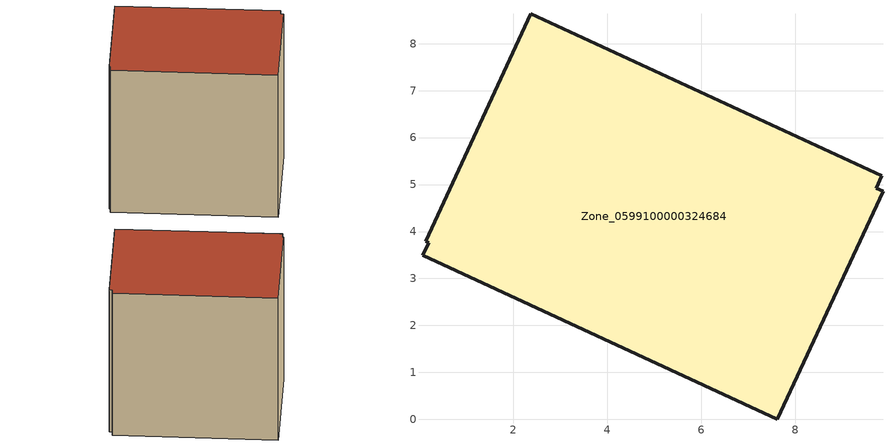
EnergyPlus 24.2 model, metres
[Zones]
Zone_0599100000324684
 floor ground (C_G): 0.06,3.49 0.19,3.77 0.13,3.79 2.37,8.64 9.84,5.19 9.73,4.93 9.87,4.86 7.62,0 z3.67
 wall outside (C_F): 9.84,5.19 2.37,8.64 0.13,3.79 0.19,3.77 0.06,3.49 7.62,0 9.87,4.86 9.73,4.93 9.84,5.19 z3.67:12.16
 roof outside (C_R): 0.19,3.77 0.06,3.49 7.62,0 9.87,4.86 9.73,4.93 9.84,5.19 2.37,8.64 0.13,3.79 z12.16
[BUILDING]
Pand.0599100000324684: North Axis=0; Terrain=City; Loads Convergence Tolerance Value=0.04; Temperature Convergence Tolerance Value=0.4; Solar Distribution=FullExterior; Maximum Number of Warmup Days=25; Minimum Number of Warmup Days=1
[Site:Location]
Rotterdam.The.Hague.AP_ZH_NLD Design_Conditions: Latitude=51.96; Longitude=4.45; Time Zone=1; Elevation=-4.5
[SITE:GROUNDTEMPERATURE:BUILDINGSURFACE]
18, 18, 18, 18, 18, 18, 18, 18, 18, 18, 18, 18
[MATERIAL] Thermal Absorptance=0.9; Solar Absorptance=0.7; Visible Absorptance=0.7
Name | Roughness | Thickness | Conductivity | Density | Specific Heat
G.TC.1975-1991 | MediumSmooth | 0.15 | 0.288461 | 540 | 1210
F.TC.1975-1991 | Rough | 0.3 | 0.230769 | 1920 | 840
R.TC.1975-1991 | MediumRough | 0.2 | 0.153846 | 1500 | 1000
[CONSTRUCTION]
C_G: G.TC.1975-1991
C_F: F.TC.1975-1991
C_R: R.TC.1975-1991
[ZONE]
Zone_0599100000324684: Type=1; Multiplier=1; Ceiling Height=Autocalculate; Volume=Autocalculate; Floor Area=autocalculate; Part of Total Floor Area=Yes
[ZONEINFILTRATION:DESIGNFLOWRATE]
Infil_Zone_0599100000324684: Zone or ZoneList or Space or SpaceList=Zone_0599100000324684; Schedule=AlwaysOn; Design Flow Rate Calculation Method=Flow/Area; Flow Rate per Floor Area=0.003; Constant Term Coefficient=1; Temperature Term Coefficient=0; Velocity Term Coefficient=0; Velocity Squared Term Coefficient=0
[HVACTEMPLATE:ZONE:IDEALLOADSAIRSYSTEM]
Zone_0599100000324684: Maximum Heating Supply Air Temperature=50; Minimum Cooling Supply Air Temperature=13; Maximum Heating Supply Air Humidity Ratio=0.0156; Minimum Cooling Supply Air Humidity Ratio=0.0077; Heating Limit=NoLimit; Cooling Limit=NoLimit; Dehumidification Control Type=ConstantSensibleHeatRatio; Cooling Sensible Heat Ratio=0.7; Dehumidification Setpoint=60; Humidification Control Type=None; Humidification Setpoint=30; Outdoor Air Method=None; Outdoor Air Flow Rate per Person=0.00944; Outdoor Air Flow Rate per Zone Floor Area=0; Outdoor Air Flow Rate per Zone=0; Demand Controlled Ventilation Type=None; Outdoor Air Economizer Type=NoEconomizer; Heat Recovery Type=None; Sensible Heat Recovery Effectiveness=0.7; Latent Heat Recovery Effectiveness=0.65
[ZONECONTROL:THERMOSTAT]
ThermostatControl_Zone_0599100000324684: Zone or ZoneList=Zone_0599100000324684; Control Type Schedule=DualSetpointControlType; Control 1=Thermostat_Zone_0599100000324684; Temperature Difference Between Cutout And Setpoint=0
[THERMOSTATSETPOINT:DUALSETPOINT]
Thermostat_Zone_0599100000324684: Heating Setpoint Temperature Schedule=HeatingSetpoint_Zone_0599100000324684; Cooling Setpoint Temperature Schedule=CoolingSetpoint_Zone_0599100000324684
[SCHEDULE:COMPACT]
HeatingSetpoint_Zone_0599100000324684: Through: 12/31, For: AllDays, Until: 24:00, 21
CoolingSetpoint_Zone_0599100000324684: Through: 12/31, For: AllDays, Until: 24:00, 24
DualSetpointControlType: Through: 12/31, For: AllDays, Until: 24:00, 4
AlwaysOn: Through: 12/31, For: AllDays, Until: 24:00, 1
